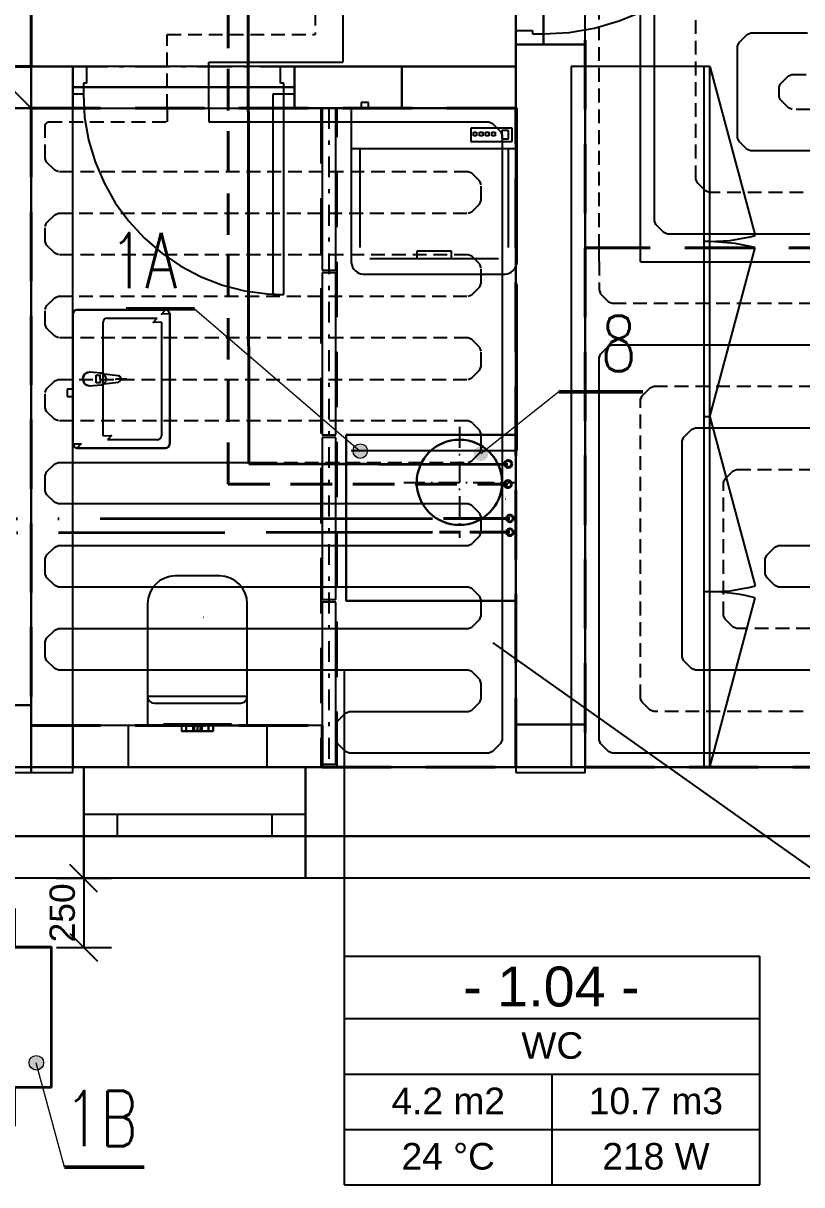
# Model space of a CAD drawing. Header units: millimetres. Extents: x 1046 to 74297, y 6145 to 54562.
# Drawn here: x 15368 to 18179, y 9010 to 13205 of the extents above; entities that cross this region are included whole.
import ezdxf

# ---------------------------------------------------------------- set-up
doc = ezdxf.new("R2010")
doc.units = ezdxf.units.MM
for name, pattern in [('__IARKOVAN__', [325, 200, -125]), ('ACAD_ISO06W100', [36, 24, -3, 0, -3, 0, -3, 0, -3]), ('ACAD_ISO11W100', [33, 12, -3, 12, -3, 0, -3]), ('BODKO__IARKOVAN___3MM', [5, 3, -1, 0, -1]), ('BODKO__IARKOVAN___M', [225, 125, -42.5, 15, -42.5]), ('BODKO__IARKOVAN___S', [175, 75, -42.5, 15, -42.5]), ('DASH', [75, 50, -25])]:
    doc.linetypes.add(name, pattern=pattern)
doc.layers.get('Defpoints').update_dxf_attribs({"color": 242})
for name, color, linetype in [('1__NP___MIESTNOSTIUK', 7, 'Continuous'), ('1__NP___ROZDE_OVA_E', 7, 'Continuous'), ('DILATA_N___K_RY', 7, 'Continuous'), ('DXF_LAYER', 1, 'Continuous'), ('koty1', 7, 'Continuous'), ('ODVODN__POTRUBIE___PODL__VYK_', 7, 'Continuous'), ('OKRAJOV__DILAT_CIA_PDL', 2, 'Continuous'), ('PODLAHOVKA', 7, 'Continuous'), ('PR_VODN__POTRUBIE___PODL__VYK_', 7, 'Continuous'), ('TABU_KY', 7, 'Continuous'), ('vyk-KOTY', 4, 'Continuous'), ('vyk-vratka-ZARIADENIE', 7, 'Continuous'), ('Z_NA_PRECHODOV_CH_POTRUB_', 7, 'Continuous')]:
    doc.layers.add(name, color=color, linetype=linetype)
for name, color, linetype, lineweight in [('PISMO-R', 6, 'Continuous', 9), ('ROZVOD', 1, 'Continuous', 50), ('vyk-privod-45', 240, 'Continuous', 40), ('vyk-tc-privod', 175, 'ACAD_ISO06W100', 40), ('vyk-tc-vratka', 30, 'ACAD_ISO11W100', 40), ('vyk-vratka_35°C', 132, 'DASH', 40)]:
    doc.layers.add(name, color=color, linetype=linetype, lineweight=lineweight)
doc.styles.add('ARIAL', font='arial.ttf')
doc.styles.add('ISOCPEUR_4', font='isocpeur.ttf', dxfattribs={"height": 100})
doc.styles.add('TEXT125', font='romans.shx', dxfattribs={"width": 0.8, "height": 100})
doc.dimstyles.new('CS_Priebežná_-_2_0_mm__stavbárska_čiarka_čERVENA', dxfattribs={"dimscale": 304.8, "dimtxt": 99.598118, "dimasz": 0.328084, "dimexe": 0.328084, "dimexo": 0.0625, "dimgap": 0, "dimtad": 1, "dimdec": 0, "dimrnd": 5, "dimzin": 0, "dimdsep": 46, "dimtxsty": 'ISOCPEUR_4', "dimblk1": 'OBLIQUE', "dimblk2": 'OBLIQUE', "dimsah": 1, "dimcen": 0.09, "dimazin": 0, "dimtfac": 1, "dimtdec": 4, "dimtix": 1, "dimtmove": 0, "dimatfit": 3, "dimfxl": 0.328084, "dimfxlon": 1, "dimtvp": 1, "dimtolj": 1, "dimtzin": 0, "dimarcsym": 2})

# ---------------------------------------------------------------- blocks, each defined once
blk = doc.blocks.new('N25')
at = {"layer": 'vyk-vratka-ZARIADENIE', "lineweight": 30}
blk.add_circle((42084.5, 49599.4), 154, dxfattribs=at)
blk.add_circle((42084.5, 49599.4), 154, dxfattribs=at)
blk = doc.blocks.new('wsrt')
at = {"lineweight": 30}
for p, q in [((10236.6, 1668.4), (10236.6, 1806.4)), ((10236.6, 1806.4), (10349.1, 1806.4)), ((10349.1, 1806.4), (10349.1, 1665.4)), ((11079.6, 1806.4), (10967.1, 1806.4)), ((10967.1, 1806.4), (10967.1, 1665.4)), ((11079.6, 1668.4), (11079.6, 1806.4)), ((10905.5, 1715.4), (10880.5, 1715.4)), ((10880.5, 1715.4), (10880.5, 1665.4)), ((10905.5, 1665.4), (10905.5, 1715.4)), ((10950.7, 1715.4), (10925.7, 1715.4)), ((10925.7, 1715.4), (10925.7, 1665.4)), ((10950.7, 1665.4), (10950.7, 1715.4)), ((10103.6, 1667.4), (11212.6, 1667.4)), ((10103.6, 1159.4), (10103.6, 1667.4)), ((10103.6, 1665.4), (11212.6, 1665.4)), ((10105.6, 1159.4), (10105.6, 1667.4)), ((11210.6, 1667.4), (11210.6, 1159.4)), ((11212.6, 1667.4), (11212.6, 1159.4)), ((11212.6, 1161.4), (10103.6, 1161.4)), ((11212.6, 1159.4), (10103.6, 1159.4)), ((10236.6, 1158.4), (10236.6, 1020.4)), ((10349.1, 1020.4), (10349.1, 1161.4)), ((10967.1, 1020.4), (10967.1, 1161.4)), ((11079.6, 1158.4), (11079.6, 1020.4)), ((10236.6, 1020.4), (10349.1, 1020.4)), ((11079.6, 1020.4), (10967.1, 1020.4))]:
    blk.add_line(p, q, dxfattribs=at)
blk = doc.blocks.new('_Oblique')
at = {"layer": 'koty1', "color": 0, "lineweight": -2}
blk.add_line((-0.5, -0.5), (0.5, 0.5), dxfattribs=at)
blk = doc.blocks.new('*D8')
at = {"layer": 'Defpoints', "color": 0, "transparency": 16777216}
for p in [(15468.5, 10117.3), (15468.5, 9867.3), (15586.4, 9867.3)]:
    blk.add_point(p, dxfattribs=at)
at = {"layer": 'vyk-KOTY', "color": 0, "lineweight": -2, "transparency": 16777216}
for p, q in [((15487.5, 10117.3), (15686.4, 10117.3)), ((15586.4, 10117.3), (15586.4, 9867.3)), ((15487.5, 9867.3), (15686.4, 9867.3))]:
    blk.add_line(p, q, dxfattribs=at)
at = {"layer": 'vyk-KOTY', "color": 0, "lineweight": -2, "transparency": 16777216, "xscale": 100, "yscale": 100, "zscale": 100}
for p, rotation in [((15586.4, 10117.3), 90), ((15586.4, 9867.3), 270)]:
    blk.add_blockref('_Oblique', p, dxfattribs=dict(at, rotation=rotation))
at = {"layer": 'vyk-KOTY', "color": 0, "transparency": 16777216, "insert": (15509.2, 9992.3), "char_height": 91.44, "attachment_point": 5, "rotation": 90, "style": 'ARIAL'}
blk.add_mtext('\\A1;250', dxfattribs=at)

msp = doc.modelspace()

# ---------------------------------------------------------------- hatches: boundary and pattern name
at = {"layer": 'PISMO-R'}
h = msp.add_hatch(color=0, dxfattribs=at)
h.dxf.hatch_style = 1
h.paths.add_polyline_path([(16593.1, 11684.9, -0.32408), (16611.1, 11660, -0.414214), (16584.9, 11633.7), (16584.9, 11660)])
h.paths.add_polyline_path([(16593.1, 11684.9), (16584.9, 11660), (16558.6, 11660, -0.510482)])
h.paths.add_polyline_path([(16558.6, 11660), (16584.9, 11660), (16584.9, 11633.7, -0.414214)])
h = msp.add_hatch(color=0, dxfattribs=at)
h.dxf.hatch_style = 1
h.paths.add_polyline_path([(16593.1, 11684.9, -0.32408), (16611.1, 11660, -0.414214), (16584.9, 11633.7), (16584.9, 11660)])
h.paths.add_polyline_path([(16593.1, 11684.9), (16584.9, 11660), (16558.6, 11660, -0.510482)])
h.paths.add_polyline_path([(16558.6, 11660), (16584.9, 11660), (16584.9, 11633.7, -0.414214)])
h = msp.add_hatch(color=0, dxfattribs=at)
h.dxf.hatch_style = 1
h.paths.add_polyline_path([(17012.4, 11625.8, -0.32408), (16994.4, 11650.7, -0.414214), (17020.6, 11677), (17020.6, 11650.7)])
h.paths.add_polyline_path([(17012.4, 11625.8), (17020.6, 11650.7), (17046.9, 11650.7, -0.510482)])
h.paths.add_polyline_path([(17046.9, 11650.7), (17020.6, 11650.7), (17020.6, 11677, -0.414214)])
h = msp.add_hatch(color=0, dxfattribs=at)
h.dxf.hatch_style = 1
h.paths.add_polyline_path([(15440, 9459.2, 0.32408), (15415.1, 9477.3, 0.414214), (15388.8, 9451), (15415.1, 9451)])
h.paths.add_polyline_path([(15440, 9459.2), (15415.1, 9451), (15415.1, 9424.8, 0.510482)])
h.paths.add_polyline_path([(15415.1, 9424.8), (15415.1, 9451), (15388.8, 9451, 0.414214)])
h = msp.add_hatch(color=0, dxfattribs=at)
h.dxf.hatch_style = 1
h.paths.add_polyline_path([(15440, 9459.2, 0.32408), (15415.1, 9477.3, 0.414214), (15388.8, 9451), (15415.1, 9451)])
h.paths.add_polyline_path([(15440, 9459.2), (15415.1, 9451), (15415.1, 9424.8, 0.510482)])
h.paths.add_polyline_path([(15415.1, 9424.8), (15415.1, 9451), (15388.8, 9451, 0.414214)])

# ---------------------------------------------------------------- linework, layer by layer
at = {"linetype": 'BODKO__IARKOVAN___3MM', "ltscale": 25}
for p, q in [((16942.7, 11747.2), (16942.7, 11347.2)), ((16742.7, 11547.2), (17142.7, 11547.2))]:
    msp.add_line(p, q, dxfattribs=at)
for p, q in [((17146.9, 11119.1), (17064.3, 11119.1)), ((16527.9, 9836.3), (16527.9, 10869.1))]:
    msp.add_line(p, q)
at = {"lineweight": 30}
msp.add_lwpolyline([(16534.3, 11719.1), (17146.9, 11719.1), (17146.9, 11119.1), (16534.3, 11119.1)], close=True, dxfattribs=at)
at = {"layer": '1__NP___MIESTNOSTIUK'}
for p, q in [((16527.9, 9610.3), (16527.9, 9836.3)), ((16527.9, 9836.3), (18027.9, 9836.3)), ((18027.9, 9610.3), (18027.9, 9836.3)), ((16527.9, 9410.3), (16527.9, 9610.3)), ((16527.9, 9610.3), (18027.9, 9610.3)), ((16527.9, 9610.3), (18027.9, 9610.3)), ((18027.9, 9410.3), (18027.9, 9610.3)), ((16527.9, 9210.3), (16527.9, 9410.3)), ((16527.9, 9410.3), (18027.9, 9410.3)), ((16527.9, 9410.3), (18027.9, 9410.3)), ((17277.9, 9210.3), (17277.9, 9410.3)), ((18027.9, 9210.3), (18027.9, 9410.3)), ((16527.9, 9010.3), (16527.9, 9210.3)), ((16527.9, 9210.3), (18027.9, 9210.3)), ((17277.9, 9010.3), (17277.9, 9210.3)), ((18027.9, 9010.3), (18027.9, 9210.3)), ((16527.9, 9010.3), (18027.9, 9010.3))]:
    msp.add_line(p, q, dxfattribs=at)
at = {"layer": '1__NP___ROZDE_OVA_E', "color": 172, "linetype": 'DASH'}
for p, q in [((17107.9, 11487.2), (17108.9, 11487.2)), ((16017.9, 11059.9), (16018.9, 11059.9)), ((16257.8, 11060.4), (16258.8, 11060.4)), ((16257.8, 11060.4), (16258.8, 11060.4))]:
    msp.add_line(p, q, dxfattribs=at)
at = {"layer": '1__NP___ROZDE_OVA_E', "color": 92}
for p, q in [((16316.8, 11119.4), (16316.8, 11119.4)), ((16388.8, 11119.4), (16388.8, 11119.4))]:
    msp.add_line(p, q, dxfattribs=at)
at = {"layer": '1__NP___ROZDE_OVA_E', "color": 12}
msp.add_line((16257.8, 11080.4), (16258.8, 11080.4), dxfattribs=at)
msp.add_line((16257.8, 11080.4), (16258.8, 11080.4), dxfattribs=at)
at = {"layer": 'DILATA_N___K_RY', "color": 116, "linetype": 'DASH', "lineweight": 40, "ltscale": 5, "true_color": 0x136734}
msp.add_line((21756.9, 12394.1), (17396.9, 12394.1), dxfattribs=at)
at = {"layer": 'DXF_LAYER', "color": 252, "linetype": 'Continuous'}
for p, q in [((15396.9, 14419.1), (15396.9, 13049.1)), ((15396.9, 13049.1), (15396.9, 14269.1)), ((17146.9, 14029.1), (17146.9, 13129.1)), ((17246.9, 14029.1), (17246.9, 13129.1)), ((17246.9, 13129.1), (17246.9, 14029.1)), ((17396.9, 13129.1), (17396.9, 14029.1)), ((17146.9, 13179.1), (17206.9, 13179.1)), ((17146.9, 13129.1), (17146.9, 13179.1)), ((17206.9, 13179.1), (17206.9, 13167.1)), ((17206.9, 13167.1), (17246.9, 13167.1)), ((17246.9, 13167.1), (17246.9, 13129.1)), ((17146.9, 13049.1), (17146.9, 13129.1)), ((17146.9, 13129.1), (17246.9, 13129.1)), ((17396.9, 13129.1), (17146.9, 13129.1)), ((17146.9, 13129.1), (17146.9, 10672.7)), ((17146.9, 13129.1), (17396.9, 13129.1)), ((17146.9, 13129.1), (17246.9, 13129.1)), ((17146.9, 13129.1), (17146.9, 10672.7)), ((17246.9, 13129.1), (17146.9, 13129.1)), ((17146.9, 13129.1), (17246.9, 13129.1)), ((17146.9, 13129.1), (17246.9, 13129.1)), ((17246.9, 13129.1), (17396.9, 13129.1)), ((17246.9, 13129.1), (17396.9, 13129.1)), ((17246.9, 13129.1), (17396.9, 13129.1)), ((17396.9, 13129.1), (17396.9, 10519.1)), ((17396.9, 10672.7), (17396.9, 13129.1)), ((17396.9, 10672.7), (17396.9, 13129.1)), ((15246.9, 13049.1), (15396.9, 13049.1)), ((15396.9, 12899.1), (15246.9, 13049.1)), ((15396.9, 13049.1), (15246.9, 13049.1)), ((15246.9, 13049.1), (15396.9, 12899.1)), ((15546.9, 13049.1), (15246.9, 13049.1)), ((15396.9, 13049.1), (15546.9, 13049.1)), ((15546.9, 13049.1), (15396.9, 13049.1)), ((15396.9, 13049.1), (15396.9, 12899.1)), ((15396.9, 12899.1), (15396.9, 13049.1)), ((15546.9, 13049.1), (15546.9, 12974.1)), ((15546.9, 12899.1), (15546.9, 13049.1)), ((16346.9, 13049.1), (15546.9, 13049.1)), ((15546.9, 13049.1), (15546.9, 12899.1)), ((15546.9, 13049.1), (15546.9, 12949.1)), ((15546.9, 12949.1), (15546.9, 13049.1)), ((15546.9, 13049.1), (15596.9, 13049.1)), ((15546.9, 13049.1), (15546.9, 12949.1)), ((15546.9, 13049.1), (15546.9, 12949.1)), ((15596.9, 13049.1), (15596.9, 12989.1)), ((16296.9, 12989.1), (16296.9, 13049.1)), ((16296.9, 13049.1), (16346.9, 13049.1)), ((16346.9, 13049.1), (16346.9, 12899.1)), ((16734.7, 13049.1), (16346.9, 13049.1)), ((16346.9, 12899.1), (16346.9, 13049.1)), ((16346.9, 13049.1), (16346.9, 12949.1)), ((16734.7, 13049.1), (16346.9, 13049.1)), ((16346.9, 13049.1), (16346.9, 12949.1)), ((16346.9, 13049.1), (16346.9, 12949.1)), ((16346.9, 13049.1), (16346.9, 12949.1)), ((16347.5, 12974.1), (16347.5, 13049.1)), ((16347.5, 13049.1), (17146.9, 13049.1)), ((16734.7, 12899.1), (16734.7, 13049.1)), ((17146.9, 13049.1), (16734.7, 13049.1)), ((16734.7, 13049.1), (16734.7, 12899.1)), ((17146.9, 13049.1), (16734.7, 13049.1)), ((17146.9, 12899.1), (17146.9, 13049.1)), ((17146.9, 12899.1), (17146.9, 13049.1)), ((17846.9, 13049.1), (17346.9, 13049.1)), ((17346.9, 13049.1), (17346.9, 10519.1)), ((17846.9, 13049.1), (17346.9, 13049.1)), ((17346.9, 13049.1), (17346.9, 10519.1)), ((17826.9, 10519.1), (17826.9, 13049.1)), ((17846.9, 10519.1), (17846.9, 13049.1)), ((17846.9, 10519.1), (17846.9, 13049.1)), ((17846.9, 13049.1), (18010.6, 12438.2)), ((15546.9, 12974.1), (16347.5, 12974.1)), ((16346.9, 12974.1), (15546.9, 12974.1)), ((15546.9, 12974.1), (15546.9, 12899.1)), ((15596.9, 12989.1), (15584.9, 12989.1)), ((15584.9, 12989.1), (15584.9, 12949.1)), ((16308.9, 12989.1), (16296.9, 12989.1)), ((16308.9, 12949.1), (16308.9, 12989.1)), ((16346.9, 12899.1), (16346.9, 12974.1)), ((15546.9, 12949.1), (15546.9, 12899.1)), ((15584.9, 12949.1), (15546.9, 12949.1)), ((15546.9, 12949.1), (15546.9, 12899.1)), ((16308.9, 12949.1), (16268.9, 12949.1)), ((16268.9, 12949.1), (16268.9, 12225.1)), ((16346.9, 12949.1), (16308.9, 12949.1)), ((16308.9, 12225.1), (16308.9, 12949.1)), ((16346.9, 12949.1), (16346.9, 12899.1)), ((16346.9, 12949.1), (16346.9, 12899.1)), ((15246.9, 12899.1), (15396.9, 12899.1)), ((15396.9, 12899.1), (15246.9, 12899.1)), ((15396.9, 12899.1), (15396.9, 10519.1)), ((15546.9, 12899.1), (15396.9, 12899.1)), ((15396.9, 12899.1), (15396.9, 10519.1)), ((15546.9, 12899.1), (15396.9, 12899.1)), ((15546.9, 12899.1), (15396.9, 12899.1)), ((15396.9, 12899.1), (15396.9, 10519.1)), ((15396.9, 12899.1), (15546.9, 12899.1)), ((15396.9, 12899.1), (15546.9, 12899.1)), ((15396.9, 10742.5), (15396.9, 12899.1)), ((15396.9, 10742.5), (15396.9, 12899.1)), ((15546.9, 10519.1), (15546.9, 12899.1)), ((15546.9, 10669.1), (15546.9, 12899.1)), ((15546.9, 12899.1), (16346.9, 12899.1)), ((17146.9, 12899.1), (16346.9, 12899.1)), ((16346.9, 12899.1), (16734.7, 12899.1)), ((16346.9, 12899.1), (16734.7, 12899.1)), ((16446.9, 12899.1), (16446.9, 12314.1)), ((16496.9, 12899.1), (16446.9, 12899.1)), ((16446.9, 12899.1), (16446.9, 12314.1)), ((16496.9, 12899.1), (16446.9, 12899.1)), ((16496.9, 12314.1), (16496.9, 12899.1)), ((16496.9, 12314.1), (16496.9, 12899.1)), ((17151.5, 12899.1), (16551.5, 12899.1)), ((16551.5, 12899.1), (16551.5, 12349.9)), ((17151.5, 12899.1), (16551.5, 12899.1)), ((16551.5, 12899.1), (16551.5, 12349.9)), ((16615, 12919.1), (16588, 12919.1)), ((16588, 12919.1), (16588, 12899.1)), ((16615, 12919.1), (16588, 12919.1)), ((16588, 12919.1), (16588, 12899.1)), ((16615, 12919.1), (16588, 12919.1)), ((16588, 12919.1), (16588, 12899.1)), ((16615, 12919.1), (16588, 12919.1)), ((16588, 12919.1), (16588, 12899.1)), ((16588, 12899.1), (16615, 12899.1)), ((16588, 12899.1), (16615, 12899.1)), ((16588, 12899.1), (16615, 12899.1)), ((16588, 12899.1), (16615, 12899.1)), ((16615, 12899.1), (16615, 12919.1)), ((16615, 12899.1), (16615, 12919.1)), ((16615, 12899.1), (16615, 12919.1)), ((16615, 12899.1), (16615, 12919.1)), ((16734.7, 12899.1), (17146.9, 12899.1)), ((16734.7, 12899.1), (17146.9, 12899.1)), ((17146.9, 10519.1), (17146.9, 12899.1)), ((17151.5, 12349.9), (17151.5, 12899.1)), ((17151.5, 12349.9), (17151.5, 12899.1)), ((17132.7, 12826.5), (16983.6, 12826.5)), ((16983.6, 12826.5), (16983.6, 12777.7)), ((16993.2, 12812.1), (17005.1, 12812.1)), ((16993.2, 12799.2), (16993.2, 12812.1)), ((17005.1, 12799.2), (16993.2, 12799.2)), ((17005.1, 12812.1), (17005.1, 12799.2)), ((17015.4, 12812.1), (17027.3, 12812.1)), ((17015.4, 12799.2), (17015.4, 12812.1)), ((17027.3, 12799.2), (17015.4, 12799.2)), ((17027.3, 12812.1), (17027.3, 12799.2)), ((17036.8, 12812.1), (17048.6, 12812.1)), ((17036.8, 12799.2), (17036.8, 12812.1)), ((17048.6, 12799.2), (17036.8, 12799.2)), ((17048.6, 12812.1), (17048.6, 12799.2)), ((17059.7, 12812.1), (17071.6, 12812.1)), ((17059.7, 12799.2), (17059.7, 12812.1)), ((17071.6, 12799.2), (17059.7, 12799.2)), ((17071.6, 12812.1), (17071.6, 12799.2)), ((17120.4, 12817.9), (17095.7, 12817.9)), ((17095.7, 12817.9), (17095.7, 12787.7)), ((17120.4, 12787.7), (17120.4, 12817.9)), ((17132.7, 12777.7), (17132.7, 12826.5)), ((16983.6, 12777.7), (17132.7, 12777.7)), ((17095.7, 12787.7), (17120.4, 12787.7)), ((16554.9, 12752.4), (17148.8, 12752.4)), ((16584.3, 12395.4), (16584.3, 12752.4)), ((17118.7, 12752.4), (17118.7, 12395.4)), ((16789.7, 12354.8), (16789.7, 12382.8)), ((16789.7, 12382.8), (16851.5, 12382.8)), ((16851.5, 12382.8), (16913.3, 12382.8)), ((16913.3, 12382.8), (16913.3, 12354.8)), ((17846.9, 12416.6), (17826.9, 12416.6)), ((17846.9, 11784.1), (18010.6, 12395.1)), ((16551.5, 12349.9), (16552.1, 12341)), ((16551.5, 12349.9), (16552.1, 12341)), ((16552.1, 12341), (16554.1, 12332.5)), ((16552.1, 12341), (16554.1, 12332.5)), ((17083.9, 12354.8), (16619.1, 12354.8)), ((17148.9, 12332.5), (17150.8, 12341)), ((17148.9, 12332.5), (17150.8, 12341)), ((17150.8, 12341), (17151.5, 12349.9)), ((17150.8, 12341), (17151.5, 12349.9)), ((16446.9, 12314.1), (16496.9, 12314.1)), ((16446.9, 12314.1), (16496.9, 12314.1)), ((16446.9, 12304.1), (16446.9, 11719.1)), ((16496.9, 12304.1), (16446.9, 12304.1)), ((16446.9, 12304.1), (16446.9, 11719.1)), ((16496.9, 12304.1), (16446.9, 12304.1)), ((16496.9, 11719.1), (16496.9, 12304.1)), ((16496.9, 11719.1), (16496.9, 12304.1)), ((16554.1, 12332.5), (16557.3, 12324.5)), ((16554.1, 12332.5), (16557.3, 12324.5)), ((16557.3, 12324.5), (16561.6, 12317.3)), ((16557.3, 12324.5), (16561.6, 12317.3)), ((16561.6, 12317.3), (16567, 12311)), ((16561.6, 12317.3), (16567, 12311)), ((16567, 12311), (16573.2, 12305.9)), ((16567, 12311), (16573.2, 12305.9)), ((16573.2, 12305.9), (16580.1, 12302.2)), ((16573.2, 12305.9), (16580.1, 12302.2)), ((16580.1, 12302.2), (16587.4, 12299.9)), ((16580.1, 12302.2), (16587.4, 12299.9)), ((16587.4, 12299.9), (16595, 12299.1)), ((16587.4, 12299.9), (16595, 12299.1)), ((16595, 12299.1), (17108, 12299.1)), ((16595, 12299.1), (17108, 12299.1)), ((17108, 12299.1), (17115.6, 12299.9)), ((17108, 12299.1), (17115.6, 12299.9)), ((17115.6, 12299.9), (17122.9, 12302.2)), ((17115.6, 12299.9), (17122.9, 12302.2)), ((17122.9, 12302.2), (17129.7, 12305.9)), ((17122.9, 12302.2), (17129.7, 12305.9)), ((17129.7, 12305.9), (17135.9, 12311)), ((17129.7, 12305.9), (17135.9, 12311)), ((17135.9, 12311), (17141.3, 12317.3)), ((17135.9, 12311), (17141.3, 12317.3)), ((17141.3, 12317.3), (17145.7, 12324.5)), ((17141.3, 12317.3), (17145.7, 12324.5)), ((17145.7, 12324.5), (17148.9, 12332.5)), ((17145.7, 12324.5), (17148.9, 12332.5)), ((17151.5, 11661.8), (17151.5, 12261.8)), ((17151.5, 11661.8), (17151.5, 12261.8)), ((16268.9, 12225.1), (16308.9, 12225.1)), ((15551.3, 12166.3), (15546.9, 12155.7)), ((15561.9, 12170.7), (15551.3, 12166.3)), ((15881.9, 12170.7), (15561.9, 12170.7)), ((15561.9, 12170.7), (15561.9, 12170.7)), ((15561.9, 12170.7), (15881.9, 12170.7)), ((15892.5, 12166.3), (15881.9, 12170.7)), ((15881.9, 12170.7), (15881.9, 12170.7)), ((15896.9, 12155.7), (15892.5, 12166.3)), ((15546.9, 12155.7), (15546.9, 12155.7)), ((15546.9, 12155.7), (15546.9, 11685.7)), ((15546.9, 11685.7), (15546.9, 12155.7)), ((15656.9, 11715.7), (15656.9, 12125.7)), ((15671.9, 12140.7), (15851.9, 12140.7)), ((15866.9, 12125.7), (15866.9, 11715.7)), ((15896.9, 11685.7), (15896.9, 12155.7)), ((15896.9, 12155.7), (15896.9, 12155.7)), ((15896.9, 12155.7), (15896.9, 11685.7)), ((15589.2, 11938.4), (15581.9, 11920.7)), ((15581.9, 11920.7), (15589.2, 11903)), ((15606.9, 11945.7), (15589.2, 11938.4)), ((15648.9, 11941.7), (15606.9, 11945.7)), ((15606.9, 11945.7), (15606.9, 11945.7)), ((15648.9, 11941.7), (15606.9, 11945.7)), ((15631.8, 11934.3), (15646.7, 11934.3)), ((15631.8, 11907.1), (15631.8, 11934.3)), ((15658.4, 11938.4), (15648.9, 11941.7)), ((15648.9, 11941.7), (15648.9, 11941.7)), ((15711.3, 11931.8), (15658.4, 11938.4)), ((15658.4, 11938.4), (15658.4, 11938.4)), ((15711.3, 11931.8), (15658.4, 11938.4)), ((15718.3, 11928.1), (15711.3, 11931.8)), ((15711.3, 11931.8), (15711.3, 11931.8)), ((15721.1, 11920.7), (15718.3, 11928.1)), ((15718.3, 11913.3), (15721.1, 11920.7)), ((15546.9, 11884.2), (15526.9, 11884.2)), ((15526.9, 11884.2), (15526.9, 11857.2)), ((15546.9, 11884.2), (15526.9, 11884.2)), ((15526.9, 11884.2), (15526.9, 11857.2)), ((15546.9, 11884.2), (15526.9, 11884.2)), ((15526.9, 11884.2), (15526.9, 11857.2)), ((15546.9, 11884.2), (15526.9, 11884.2)), ((15526.9, 11884.2), (15526.9, 11857.2)), ((15546.9, 11857.2), (15546.9, 11884.2)), ((15546.9, 11857.2), (15546.9, 11884.2)), ((15546.9, 11857.2), (15546.9, 11884.2)), ((15546.9, 11857.2), (15546.9, 11884.2)), ((15589.2, 11903), (15606.9, 11895.7)), ((15606.9, 11895.7), (15648.9, 11899.7)), ((15606.9, 11895.7), (15648.9, 11899.7)), ((15606.9, 11895.7), (15606.9, 11895.7)), ((15646.7, 11907.1), (15631.8, 11907.1)), ((15648.9, 11899.7), (15658.4, 11902.9)), ((15648.9, 11899.7), (15648.9, 11899.7)), ((15658.4, 11902.9), (15711.3, 11909.6)), ((15658.4, 11902.9), (15711.3, 11909.6)), ((15658.4, 11902.9), (15658.4, 11902.9)), ((15711.3, 11909.6), (15718.3, 11913.3)), ((15711.3, 11909.6), (15711.3, 11909.6)), ((15526.9, 11857.2), (15546.9, 11857.2)), ((15526.9, 11857.2), (15546.9, 11857.2)), ((15526.9, 11857.2), (15546.9, 11857.2)), ((15526.9, 11857.2), (15546.9, 11857.2)), ((17846.9, 11784.1), (17826.9, 11784.1)), ((17846.9, 11784.1), (18010.6, 11173.2)), ((16446.9, 11719.1), (16496.9, 11719.1)), ((16446.9, 11719.1), (16496.9, 11719.1)), ((16446.9, 11709.1), (16446.9, 11124.1)), ((16496.9, 11709.1), (16446.9, 11709.1)), ((16446.9, 11709.1), (16446.9, 11124.1)), ((16496.9, 11709.1), (16446.9, 11709.1)), ((16496.9, 11124.1), (16496.9, 11709.1)), ((16496.9, 11124.1), (16496.9, 11709.1)), ((15546.9, 11685.7), (15546.9, 11685.7)), ((15546.9, 11685.7), (15551.3, 11675.1)), ((15551.3, 11675.1), (15561.9, 11670.7)), ((15561.9, 11670.7), (15561.9, 11670.7)), ((15561.9, 11670.7), (15881.9, 11670.7)), ((15881.9, 11670.7), (15561.9, 11670.7)), ((15851.9, 11700.7), (15671.9, 11700.7)), ((15881.9, 11670.7), (15892.5, 11675.1)), ((15881.9, 11670.7), (15881.9, 11670.7)), ((15892.5, 11675.1), (15896.9, 11685.7)), ((15896.9, 11685.7), (15896.9, 11685.7)), ((16551.5, 11661.8), (17151.5, 11661.8)), ((15878.6, 11201.5), (15861.3, 11192.3)), ((15878.6, 11201.5), (15861.3, 11192.3)), ((15897.4, 11207.2), (15878.6, 11201.5)), ((15897.4, 11207.2), (15878.6, 11201.5)), ((15916.9, 11209.1), (15897.4, 11207.2)), ((15916.9, 11209.1), (15897.4, 11207.2)), ((16076.9, 11209.1), (15916.9, 11209.1)), ((16076.9, 11209.1), (15916.9, 11209.1)), ((16096.4, 11207.2), (16076.9, 11209.1)), ((16096.4, 11207.2), (16076.9, 11209.1)), ((16115.2, 11201.5), (16096.4, 11207.2)), ((16115.2, 11201.5), (16096.4, 11207.2)), ((16132.5, 11192.3), (16115.2, 11201.5)), ((16132.5, 11192.3), (16115.2, 11201.5)), ((15833.8, 11164.7), (15824.5, 11147.4)), ((15833.8, 11164.7), (15824.5, 11147.4)), ((15846.2, 11179.8), (15833.8, 11164.7)), ((15846.2, 11179.8), (15833.8, 11164.7)), ((15861.3, 11192.3), (15846.2, 11179.8)), ((15861.3, 11192.3), (15846.2, 11179.8)), ((16147.6, 11179.8), (16132.5, 11192.3)), ((16147.6, 11179.8), (16132.5, 11192.3)), ((16160.1, 11164.7), (16147.6, 11179.8)), ((16160.1, 11164.7), (16147.6, 11179.8)), ((16169.3, 11147.4), (16160.1, 11164.7)), ((16169.3, 11147.4), (16160.1, 11164.7)), ((15818.8, 11128.6), (15816.9, 11109.1)), ((15818.8, 11128.6), (15816.9, 11109.1)), ((15824.5, 11147.4), (15818.8, 11128.6)), ((15824.5, 11147.4), (15818.8, 11128.6)), ((16175, 11128.6), (16169.3, 11147.4)), ((16175, 11128.6), (16169.3, 11147.4)), ((16176.9, 11109.1), (16175, 11128.6)), ((16176.9, 11109.1), (16175, 11128.6)), ((16446.9, 11124.1), (16496.9, 11124.1)), ((16446.9, 11124.1), (16496.9, 11124.1)), ((17846.9, 11151.6), (17826.9, 11151.6)), ((17846.9, 10519.1), (18010.6, 11130.1)), ((15816.9, 11109.1), (15816.9, 10669.1)), ((15816.9, 11109.1), (15816.9, 10669.1)), ((16176.9, 10669.1), (16176.9, 11109.1)), ((16176.9, 10669.1), (16176.9, 11109.1)), ((16446.9, 11114.1), (16446.9, 10529.1)), ((16496.9, 11114.1), (16446.9, 11114.1)), ((16446.9, 11114.1), (16446.9, 10529.1)), ((16496.9, 11114.1), (16446.9, 11114.1)), ((16496.9, 10529.1), (16496.9, 11114.1)), ((16496.9, 10529.1), (16496.9, 11114.1)), ((15246.9, 10742.5), (15396.9, 10742.5)), ((15396.9, 10742.5), (15246.9, 10742.5)), ((15396.9, 10519.1), (15396.9, 10742.5)), ((15396.9, 10519.1), (15396.9, 10742.5)), ((16176.9, 10774.1), (15816.9, 10774.1)), ((15841.9, 10749.1), (15996.9, 10749.1)), ((15996.9, 10749.1), (16151.9, 10749.1)), ((16446.9, 10669.1), (15546.9, 10669.1)), ((15546.9, 10669.1), (15546.9, 10519.1)), ((16446.9, 10669.1), (15546.9, 10669.1)), ((16246.9, 10669.1), (15746.9, 10669.1)), ((15746.9, 10669.1), (15746.9, 10519.1)), ((15816.9, 10669.1), (16176.9, 10669.1)), ((15816.9, 10669.1), (16176.9, 10669.1)), ((16119.9, 10674.1), (15873.9, 10674.1)), ((15873.9, 10674.1), (15873.9, 10669.1)), ((16119.9, 10674.1), (15873.9, 10674.1)), ((15873.9, 10674.1), (15873.9, 10669.1)), ((15873.9, 10669.1), (16119.9, 10669.1)), ((15873.9, 10669.1), (16119.9, 10669.1)), ((15956.6, 10669.1), (15939.9, 10669.1)), ((15939.9, 10669.1), (15939.9, 10649.1)), ((15956.6, 10669.1), (15939.9, 10669.1)), ((15939.9, 10669.1), (15939.9, 10649.1)), ((15980.9, 10669.1), (15956.6, 10669.1)), ((15956.6, 10669.1), (15956.6, 10649.1)), ((15956.6, 10649.1), (15956.6, 10669.1)), ((15980.9, 10669.1), (15956.6, 10669.1)), ((15985.6, 10669.1), (15980.9, 10669.1)), ((15980.9, 10669.1), (15980.9, 10649.1)), ((15980.9, 10649.1), (15980.9, 10669.1)), ((15985.6, 10669.1), (15980.9, 10669.1)), ((15980.9, 10669.1), (15980.9, 10649.1)), ((15996.9, 10669.1), (15985.6, 10669.1)), ((15985.6, 10669.1), (15985.6, 10649.1)), ((15985.6, 10649.1), (15985.6, 10669.1)), ((15996.9, 10669.1), (15985.6, 10669.1)), ((16008.2, 10669.1), (15996.9, 10669.1)), ((15996.9, 10669.1), (15996.9, 10649.1)), ((15996.9, 10649.1), (15996.9, 10669.1)), ((16008.2, 10669.1), (15996.9, 10669.1)), ((16012.9, 10669.1), (16008.2, 10669.1)), ((16008.2, 10669.1), (16008.2, 10649.1)), ((16008.2, 10649.1), (16008.2, 10669.1)), ((16012.9, 10669.1), (16008.2, 10669.1)), ((16012.9, 10649.1), (16012.9, 10669.1)), ((16037.2, 10669.1), (16012.9, 10669.1)), ((16012.9, 10669.1), (16012.9, 10649.1)), ((16012.9, 10669.1), (16012.9, 10649.1)), ((16037.2, 10669.1), (16012.9, 10669.1)), ((16053.9, 10669.1), (16037.2, 10669.1)), ((16037.2, 10669.1), (16037.2, 10649.1)), ((16037.2, 10649.1), (16037.2, 10669.1)), ((16053.9, 10669.1), (16037.2, 10669.1)), ((16053.9, 10649.1), (16053.9, 10669.1)), ((16053.9, 10669.1), (16053.9, 10649.1)), ((16119.9, 10669.1), (16119.9, 10674.1)), ((16119.9, 10669.1), (16119.9, 10674.1)), ((16246.9, 10669.1), (16246.9, 10519.1)), ((16446.9, 10519.1), (16446.9, 10669.1)), ((16446.9, 10519.1), (16446.9, 10669.1)), ((17146.9, 10672.7), (17396.9, 10672.7)), ((17396.9, 10672.7), (17146.9, 10672.7)), ((17146.9, 10672.7), (17146.9, 10519.1)), ((17146.9, 10672.7), (17146.9, 10519.1)), ((17396.9, 10519.1), (17396.9, 10672.7)), ((17396.9, 10519.1), (17396.9, 10672.7)), ((15939.9, 10649.1), (15956.6, 10649.1)), ((15956.6, 10649.1), (15939.9, 10649.1)), ((15956.6, 10649.1), (15980.9, 10649.1)), ((15980.9, 10649.1), (15956.6, 10649.1)), ((15980.9, 10649.1), (15985.6, 10649.1)), ((15985.6, 10649.1), (15980.9, 10649.1)), ((15985.6, 10649.1), (15996.9, 10649.1)), ((15996.9, 10649.1), (15985.6, 10649.1)), ((15996.9, 10649.1), (16008.2, 10649.1)), ((16008.2, 10649.1), (15996.9, 10649.1)), ((16008.2, 10649.1), (16012.9, 10649.1)), ((16012.9, 10649.1), (16008.2, 10649.1)), ((16012.9, 10649.1), (16037.2, 10649.1)), ((16037.2, 10649.1), (16012.9, 10649.1)), ((16037.2, 10649.1), (16053.9, 10649.1)), ((16053.9, 10649.1), (16037.2, 10649.1)), ((15586.9, 10519.1), (14246.9, 10519.1)), ((15586.9, 10519.1), (14246.9, 10519.1)), ((15396.9, 10519.1), (15246.9, 10519.1)), ((15246.9, 10519.1), (15396.9, 10519.1)), ((15246.9, 10499.1), (15396.9, 10499.1)), ((15546.9, 10519.1), (15396.9, 10519.1)), ((15396.9, 10519.1), (15396.9, 10499.1)), ((15396.9, 10519.1), (15546.9, 10519.1)), ((15396.9, 10519.1), (15396.9, 10499.1)), ((15396.9, 10519.1), (17146.9, 10519.1)), ((15396.9, 10499.1), (15396.9, 10519.1)), ((15396.9, 10499.1), (15396.9, 10519.1)), ((15396.9, 10499.1), (15546.9, 10499.1)), ((15546.9, 10499.1), (15546.9, 10519.1)), ((15546.9, 10499.1), (15546.9, 10519.1)), ((15546.9, 10519.1), (16446.9, 10519.1)), ((15546.9, 10519.1), (16446.9, 10519.1)), ((15586.9, 10269.1), (15586.9, 10519.1)), ((16386.9, 10519.1), (15586.9, 10519.1)), ((15586.9, 10519.1), (15586.9, 10119.1)), ((15586.9, 10349.1), (15586.9, 10519.1)), ((15586.9, 10519.1), (16386.9, 10519.1)), ((15586.9, 10349.1), (15586.9, 10519.1)), ((16246.9, 10519.1), (15746.9, 10519.1)), ((16386.9, 10519.1), (16386.9, 10269.1)), ((21756.9, 10519.1), (16386.9, 10519.1)), ((16386.9, 10119.1), (16386.9, 10519.1)), ((16386.9, 10349.1), (16386.9, 10519.1)), ((21756.9, 10519.1), (16386.9, 10519.1)), ((16386.9, 10349.1), (16386.9, 10519.1)), ((16446.9, 10529.1), (16496.9, 10529.1)), ((16446.9, 10529.1), (16496.9, 10529.1)), ((17396.9, 10519.1), (17146.9, 10519.1)), ((17146.9, 10519.1), (17146.9, 10499.1)), ((17146.9, 10519.1), (17396.9, 10519.1)), ((17146.9, 10519.1), (17146.9, 10499.1)), ((17396.9, 10519.1), (17146.9, 10519.1)), ((17146.9, 10499.1), (17396.9, 10499.1)), ((17346.9, 10519.1), (17846.9, 10519.1)), ((17346.9, 10519.1), (17846.9, 10519.1)), ((17396.9, 10519.1), (21756.9, 10519.1)), ((17396.9, 10499.1), (17396.9, 10519.1)), ((17396.9, 10499.1), (17396.9, 10519.1)), ((17846.9, 10519.1), (17826.9, 10519.1)), ((15586.9, 10269.1), (15586.9, 10349.1)), ((15586.9, 10349.1), (15706.9, 10349.1)), ((15586.9, 10269.1), (15586.9, 10349.1)), ((15586.9, 10269.1), (15586.9, 10349.1)), ((15706.9, 10349.1), (15706.9, 10269.1)), ((15706.9, 10349.1), (16266.9, 10349.1)), ((16266.9, 10269.1), (16266.9, 10349.1)), ((16266.9, 10349.1), (16386.9, 10349.1)), ((16386.9, 10269.1), (16386.9, 10349.1)), ((16386.9, 10269.1), (16386.9, 10349.1)), ((16386.9, 10269.1), (16386.9, 10349.1)), ((8606.9, 10269.1), (22006.9, 10269.1)), ((15586.9, 10269.1), (14246.9, 10269.1)), ((14246.9, 10269.1), (15586.9, 10269.1)), ((14246.9, 10269.1), (15586.9, 10269.1)), ((15586.9, 10119.1), (15586.9, 10269.1)), ((15586.9, 10119.1), (15586.9, 10269.1)), ((15706.9, 10269.1), (15586.9, 10269.1)), ((15586.9, 10119.1), (15586.9, 10269.1)), ((16266.9, 10269.1), (15706.9, 10269.1)), ((16386.9, 10269.1), (16266.9, 10269.1)), ((22006.9, 10269.1), (16386.9, 10269.1)), ((16386.9, 10269.1), (16386.9, 10119.1)), ((16386.9, 10269.1), (21756.9, 10269.1)), ((16386.9, 10269.1), (21756.9, 10269.1)), ((16386.9, 10119.1), (16386.9, 10269.1)), ((16386.9, 10119.1), (16386.9, 10269.1)), ((14246.9, 10119.1), (15586.9, 10119.1)), ((14246.9, 10119.1), (15586.9, 10119.1)), ((15586.9, 10119.1), (16386.9, 10119.1)), ((15586.9, 10119.1), (16386.9, 10119.1)), ((16386.9, 10119.1), (22006.9, 10119.1)), ((16386.9, 10119.1), (22156.9, 10119.1))]:
    msp.add_line(p, q, dxfattribs=at)
at = {"layer": 'DXF_LAYER', "color": 252, "linetype": 'BODKO__IARKOVAN___M'}
for p, q in [((17146.9, 13129.1), (17146.9, 14029.1)), ((17396.9, 13129.1), (17396.9, 14029.1)), ((15546.9, 13049.1), (16346.9, 13049.1)), ((15546.9, 12899.1), (16346.9, 12899.1)), ((15396.9, 10499.1), (15546.9, 10499.1))]:
    msp.add_line(p, q, dxfattribs=at)
at = {"layer": 'DXF_LAYER', "color": 252, "linetype": '__IARKOVAN__'}
for p, q in [((16441.9, 12899.1), (16441.9, 10519.1)), ((16501.9, 12899.1), (16441.9, 12899.1)), ((16501.9, 10519.1), (16501.9, 12899.1)), ((16441.9, 10519.1), (16501.9, 10519.1))]:
    msp.add_line(p, q, dxfattribs=at)
at = {"layer": 'DXF_LAYER', "color": 252, "linetype": 'BODKO__IARKOVAN___S'}
msp.add_line((16471.9, 12899.1), (16471.9, 10519.1), dxfattribs=at)
at = {"layer": 'DXF_LAYER', "color": 9, "linetype": 'Continuous'}
msp.add_line((16546.9, 11119.1), (17146.9, 11119.1), dxfattribs=at)
msp.add_line((16546.9, 11119.1), (17146.9, 11119.1), dxfattribs=at)
at = {"layer": 'DXF_LAYER', "color": 252, "linetype": 'Continuous'}
for points in [[(17246.9, 13167.1), (17339.5, 13172.4), (17339.5, 13172.4), (17431, 13188), (17520.1, 13213.7), (17605.8, 13249.4), (17686.9, 13294.4), (17762.4, 13348.3), (17831.4, 13410.3), (17893, 13479.7), (17946.4, 13555.6), (17990.9, 13637), (18026, 13722.9), (18051.2, 13812.2), (18066.3, 13903.8), (18070.9, 13991.1)], [(15584.9, 12949.1), (15589.6, 12866.4), (15589.6, 12866.4), (15603.8, 12784.8), (15627.2, 12705.3), (15659.5, 12629), (15700.3, 12556.9), (15749.1, 12490), (15805.2, 12429), (15868, 12374.9), (15936.4, 12328.3), (16009.8, 12289.8), (16087.1, 12259.9), (16167.3, 12239.1), (16249.3, 12227.6), (16308.9, 12225.1)], [(17846.9, 12416.6), (17920.4, 12420.9), (17920.4, 12420.9), (17992.8, 12433.7), (18010.6, 12438.2)], [(18010.6, 12395.1), (17938.5, 12410), (17938.5, 12410), (17865.3, 12416.4), (17846.9, 12416.6)], [(15896.9, 12155.7), (15866.9, 12154.9), (15881.9, 12170.7)], [(15866.9, 12125.7), (15836.9, 12124.9), (15851.9, 12140.7)], [(15646.7, 11907.1), (15645.9, 11934.3), (15646.7, 11934.3)], [(15658.4, 11938.4), (15646.4, 11941.8), (15648.9, 11941.7)], [(15658.4, 11902.9), (15666.4, 11912.5), (15666.4, 11912.5), (15667.6, 11924.9), (15661.6, 11935.8), (15658.4, 11938.4)], [(15742.4, 11920.7), (15702.4, 11919.6), (15702.4, 11919.6), (15742.4, 11920.7)], [(15648.9, 11899.7), (15660.4, 11904.4), (15658.4, 11902.9)], [(15656.9, 11715.7), (15686.9, 11716.5), (15671.9, 11700.7)], [(15546.9, 11685.7), (15576.9, 11686.5), (15561.9, 11670.7)], [(17846.9, 11151.6), (17920.4, 11155.9), (17920.4, 11155.9), (17992.8, 11168.7), (18010.6, 11173.2)], [(16151.9, 10749.1), (16166, 10753.5), (16166, 10753.5), (16175.2, 10765.1), (16176.9, 10774.1)]]:
    msp.add_lwpolyline(points, dxfattribs=at)
for centre, radius, start, end in [((15561.9, 12155.7), 15, 90, 180), ((15671.9, 12125.7), 15, 90, 180), ((15606.9, 11920.7), 25, 90, 270), ((15709.9, 11920.7), 11.2, 277.1389, 82.8611), ((15851.9, 11715.7), 15, 270, 0), ((15881.9, 11685.7), 15, 270, 0), ((17846.9, 10519.1), 632.5, 75, 90), ((15841.9, 10774.1), 25, 180, 270)]:
    msp.add_arc(centre, radius, start, end, dxfattribs=at)
at = {"layer": 'ODVODN__POTRUBIE___PODL__VYK_', "color": 172, "linetype": 'DASH'}
for p, q in [((17446.9, 12394.1), (17446.9, 13270.4)), ((16421.9, 13246.8), (16421.9, 13165.2)), ((15887.9, 12899.1), (15887.9, 13165.2)), ((15887.9, 13165.2), (16421.9, 13165.2)), ((15887.9, 12899.1), (15887.9, 12849.1)), ((17446.9, 12344.6), (17446.9, 12394.1))]:
    msp.add_line(p, q, dxfattribs=at)
for points in [[(15887.9, 13165.2), (15887.9, 13165.2), (15887.9, 13165.2), (15887.9, 13165.2), (15887.9, 13165.2), (15887.9, 13165.2)], [(16421.9, 13165.2), (16421.9, 13165.2), (16421.9, 13165.2), (16421.9, 13165.2), (16421.9, 13165.2), (16421.9, 13165.2)]]:
    msp.add_lwpolyline(points, dxfattribs=at)
at = {"layer": 'OKRAJOV__DILAT_CIA_PDL', "color": 116, "linetype": 'DASH', "lineweight": 40, "ltscale": 5, "true_color": 0x136734}
for points in [[(15246.9, 10519.1), (15246.9, 13049.1), (15396.9, 13049.1), (15396.9, 14269.1), (12446.9, 14269.1), (12446.9, 10519.1), (15246.9, 10519.1)], [(17396.9, 14269.1), (17396.9, 10519.1), (21756.9, 10519.1), (21756.9, 14269.1), (17396.9, 14269.1)], [(15396.9, 12899.1), (15396.9, 10669.1), (16446.9, 10669.1), (16446.9, 10519.1), (17146.9, 10519.1), (17146.9, 12899.1), (15396.9, 12899.1)]]:
    msp.add_lwpolyline(points, dxfattribs=at)
at = {"layer": 'PISMO-R', "color": 0}
for p, q in [((15986.5, 12173.4), (16584.9, 11660)), ((17301.5, 11874), (17020.6, 11650.7)), ((15517.4, 9074.1), (15415.1, 9451))]:
    msp.add_line(p, q, dxfattribs=at)
for centre in [(16584.9, 11660), (16584.9, 11660), (15415.1, 9451), (15415.1, 9451)]:
    msp.add_circle(centre, 26.2, dxfattribs=at)
at = {"layer": 'PODLAHOVKA', "color": 172, "linetype": 'DASH'}
for points in [[(21559.1, 12594.1), (17844.7, 12594.1), (17831.4, 12599.7), (17802.4, 12628.6), (17796.9, 12641.9), (17796.9, 13272.6), (17802.4, 13285.9), (17831.4, 13314.9), (17844.7, 13320.4), (18049.1, 13320.4), (18062.4, 13325.9), (18091.4, 13354.9), (18096.9, 13368.2), (18096.9, 13721.3), (18102.4, 13734.7), (18131.4, 13763.6), (18144.7, 13769.1), (21359.1, 13769.1)], [(21359.1, 12894.1), (18144.7, 12894.1), (18131.4, 12899.7), (18101.4, 12929.6), (18096.9, 12940.5), (18096.9, 12974), (18101.4, 12984.9), (18131.4, 13014.9), (18144.7, 13020.4), (18349.1, 13020.4)], [(16234.4, 11619.1), (16974.1, 11619.1), (16987.4, 11624.7), (17016.4, 11653.6), (17021.9, 11666.9), (17021.9, 11721.3), (17016.4, 11734.7), (16987.4, 11763.6), (16974.1, 11769.1), (15494.7, 11769.1), (15481.4, 11774.7), (15452.4, 11803.6), (15446.9, 11816.9), (15446.9, 11871.3), (15452.4, 11884.7), (15481.4, 11913.6), (15494.7, 11919.1), (16974.1, 11919.1), (16987.4, 11924.7), (17016.4, 11953.6), (17021.9, 11966.9), (17021.9, 12021.3), (17016.4, 12034.7), (16987.4, 12063.6), (16974.1, 12069.1), (15494.7, 12069.1), (15481.4, 12074.7), (15452.4, 12103.6), (15446.9, 12116.9), (15446.9, 12171.3), (15452.4, 12184.7), (15481.4, 12213.6), (15494.7, 12219.1), (16974.1, 12219.1), (16987.4, 12224.7), (17016.4, 12253.6), (17021.9, 12266.9), (17021.9, 12321.3), (17016.4, 12334.7), (16987.4, 12363.6), (16974.1, 12369.1), (15494.7, 12369.1), (15481.4, 12374.7), (15452.4, 12403.6), (15446.9, 12416.9), (15446.9, 12471.3), (15452.4, 12484.7), (15481.4, 12513.6), (15494.7, 12519.1), (16974.1, 12519.1), (16987.4, 12524.7), (17016.4, 12553.6), (17021.9, 12566.9), (17021.9, 12621.3), (17016.4, 12634.7), (16987.4, 12663.6), (16974.1, 12669.1), (15494.7, 12669.1), (15481.4, 12674.7), (15452.4, 12703.6), (15446.9, 12716.9), (15446.9, 12819.1), (15446.9, 12837.2), (15448.3, 12840.5), (15455.5, 12847.8), (15458.9, 12849.1), (15887.9, 12849.1)], [(17446.9, 12344.1), (17446.9, 12241.9), (17452.4, 12228.6), (17481.4, 12199.7), (17494.7, 12194.1), (21559.1, 12194.1)], [(21559.1, 10719.1), (17644.7, 10719.1), (17631.4, 10724.7), (17602.4, 10753.6), (17596.9, 10766.9), (17596.9, 11846.3), (17602.4, 11859.7), (17631.4, 11888.6), (17644.7, 11894.1), (21359.1, 11894.1)], [(21359.1, 11019.1), (17944.7, 11019.1), (17931.4, 11024.7), (17902.4, 11053.6), (17896.9, 11066.9), (17896.9, 11546.3), (17902.4, 11559.7), (17931.4, 11588.6), (17944.7, 11594.1), (21159.1, 11594.1)]]:
    msp.add_lwpolyline(points, dxfattribs=at)
at = {"layer": 'PODLAHOVKA', "color": 12}
for points in [[(21659.1, 12444.1), (17694.7, 12444.1), (17681.4, 12449.7), (17652.4, 12478.6), (17646.9, 12491.9), (17646.9, 13422.6)], [(21459.1, 12744.1), (17994.7, 12744.1), (17981.4, 12749.7), (17952.4, 12778.6), (17946.9, 12791.9), (17946.9, 13122.6), (17952.4, 13135.9), (17981.4, 13164.9), (17994.7, 13170.4), (18199.1, 13170.4)], [(16037.9, 12849.1), (17049.1, 12849.1), (17062.4, 12843.6), (17091.4, 12814.7), (17096.9, 12801.3), (17096.9, 10616.9), (17091.4, 10603.6), (17062.4, 10574.7), (17049.1, 10569.1), (16544.7, 10569.1), (16531.4, 10574.7), (16502.4, 10603.6), (16496.9, 10616.9), (16496.9, 10671.3), (16502.4, 10684.7), (16531.4, 10713.6), (16544.7, 10719.1), (16974.1, 10719.1), (16987.4, 10724.7), (17016.4, 10753.6), (17021.9, 10766.9), (17021.9, 10821.3), (17016.4, 10834.7), (16987.4, 10863.6), (16974.1, 10869.1), (15494.7, 10869.1), (15481.4, 10874.7), (15452.4, 10903.6), (15446.9, 10916.9), (15446.9, 10971.3), (15452.4, 10984.7), (15481.4, 11013.6), (15494.7, 11019.1), (16974.1, 11019.1), (16987.4, 11024.7), (17016.4, 11053.6), (17021.9, 11066.9), (17021.9, 11121.3), (17016.4, 11134.7), (16987.4, 11163.6), (16974.1, 11169.1), (15494.7, 11169.1), (15481.4, 11174.7), (15452.4, 11203.6), (15446.9, 11216.9), (15446.9, 11271.3), (15452.4, 11284.7), (15481.4, 11313.6), (15494.7, 11319.1), (16974.1, 11319.1), (16987.4, 11324.7), (17016.4, 11353.6), (17021.9, 11366.9), (17021.9, 11421.3), (17016.4, 11434.7), (16987.4, 11463.6), (16974.1, 11469.1), (15494.7, 11469.1), (15481.4, 11474.7), (15452.4, 11503.6), (15446.9, 11516.9), (15446.9, 11571.3), (15452.4, 11584.7), (15481.4, 11613.6), (15494.7, 11619.1), (16234.4, 11619.1)], [(17596.9, 12344.1), (21659.1, 12344.1)], [(21659.1, 10569.1), (17494.7, 10569.1), (17481.4, 10574.7), (17452.4, 10603.6), (17446.9, 10616.9), (17446.9, 11996.3), (17452.4, 12009.7), (17481.4, 12038.6), (17494.7, 12044.1), (21459.1, 12044.1)], [(21459.1, 10869.1), (17794.7, 10869.1), (17781.4, 10874.7), (17752.4, 10903.6), (17746.9, 10916.9), (17746.9, 11696.3), (17752.4, 11709.7), (17781.4, 11738.6), (17794.7, 11744.1), (21259.1, 11744.1)], [(21259.1, 11169.1), (18094.7, 11169.1), (18081.4, 11174.7), (18052.4, 11203.6), (18046.9, 11216.9), (18046.9, 11271.3), (18052.4, 11284.7), (18081.4, 11313.6), (18094.7, 11319.1), (19626.9, 11319.1)]]:
    msp.add_lwpolyline(points, dxfattribs=at)
at = {"layer": 'PR_VODN__POTRUBIE___PODL__VYK_', "color": 12}
for p, q in [((17596.9, 12394.1), (17596.9, 13420.4)), ((16521.9, 13246.8), (16521.9, 13065.2)), ((16037.9, 12899.1), (16037.9, 13065.2)), ((16037.9, 13065.2), (16521.9, 13065.2)), ((16037.9, 12899.1), (16037.9, 12849.1)), ((17596.9, 12344.1), (17596.9, 12394.1))]:
    msp.add_line(p, q, dxfattribs=at)
for points in [[(16037.9, 13065.2), (16037.9, 13065.2), (16037.9, 13065.2), (16037.9, 13065.2), (16037.9, 13065.2), (16037.9, 13065.2)], [(16521.9, 13065.2), (16521.9, 13065.2), (16521.9, 13065.2), (16521.9, 13065.2), (16521.9, 13065.2), (16521.9, 13065.2)]]:
    msp.add_lwpolyline(points, dxfattribs=at)
at = {"layer": 'ROZVOD', "color": 0}
for p, q in [((15739, 12173.4), (15986.5, 12173.4)), ((17301.5, 11874), (17604.9, 11874)), ((15804.3, 9074.1), (15517.4, 9074.1))]:
    msp.add_line(p, q, dxfattribs=at)
at = {"layer": 'TABU_KY', "color": 5}
msp.add_line((18475.4, 9967.2), (17064.9, 10968.1), dxfattribs=at)
at = {"layer": 'vyk-privod-45', "ltscale": 12}
for q in [(16175.1, 17285.1), (17117.9, 11611.7)]:
    msp.add_line((16182.5, 11613.5), q, dxfattribs=at)
at = {"layer": 'vyk-privod-45'}
msp.add_circle((17118.9, 11613.6), 12.7, dxfattribs=at)
at = {"layer": 'vyk-tc-privod', "ltscale": 50}
msp.add_line((16845.4, 11416.9), (14635.9, 11414.5), dxfattribs=at)
at = {"layer": 'vyk-tc-privod', "ltscale": 10}
msp.add_line((17125, 11416.9), (16870.4, 11416.9), dxfattribs=at)
msp.add_circle((17125, 11416.9), 12, dxfattribs=at)
at = {"layer": 'vyk-tc-vratka', "ltscale": 50}
msp.add_line((16845.4, 11366.9), (14685.8, 11364.6), dxfattribs=at)
at = {"layer": 'vyk-tc-vratka', "ltscale": 12}
msp.add_line((17125, 11366.9), (16870.4, 11366.9), dxfattribs=at)
msp.add_circle((17125, 11366.9), 12, dxfattribs=at)
at = {"layer": 'vyk-vratka_35°C', "ltscale": 3}
for q in [(16108.4, 17219.7), (17117.9, 11540.7)]:
    msp.add_line((16108.4, 11540.7), q, dxfattribs=at)
at = {"layer": 'vyk-vratka_35°C', "linetype": 'ByBlock'}
msp.add_circle((17117.9, 11540.7), 12.7, dxfattribs=at)
at = {"layer": 'Z_NA_PRECHODOV_CH_POTRUB_', "color": 2}
for p, q in [((17396.9, 12394.1), (17396.9, 12394.1)), ((17596.9, 12394.1), (17596.9, 12394.1))]:
    msp.add_line(p, q, dxfattribs=at)

# ---------------------------------------------------------------- block references
at = {"xscale": -1, "rotation": 3.901722385180051e-06}
msp.add_blockref('wsrt', (25574.1, 8201.9), dxfattribs=at)
at = {"layer": 'vyk-vratka-ZARIADENIE', "lineweight": 30, "xscale": -1}
msp.add_blockref('N25', (59027.3, -38052.2), dxfattribs=at)

# ---------------------------------------------------------------- texts
at = {"layer": '1__NP___MIESTNOSTIUK', "style": 'ARIAL'}
for s, height, p in [('- 1.04 -', 143.99, (16956.4, 9654.3)), ('WC', 95.99, (17166.4, 9465.3)), ('4.2 m2', 95.99, (16697.4, 9265.3)), ('10.7 m3', 95.99, (17409.9, 9265.3)), ('24 °C', 95.99, (16733.9, 9065.3)), ('218 W', 95.99, (17458.9, 9065.3))]:
    msp.add_text(s, height=height, dxfattribs=at).set_placement(p)
at = {"layer": 'ROZVOD', "color": 0, "style": 'TEXT125', "width": 0.75}
for s, p in [('1A', (15679.4, 12248.2)), ('8', (17453.6, 11948.8)), ('1B', (15517.4, 9149.4))]:
    msp.add_text(s, height=200, dxfattribs=at).set_placement(p)

# ---------------------------------------------------------------- dimensions: what is measured, and where the dimension line sits
at = {"layer": 'vyk-KOTY', "color": 0}
dim = msp.add_linear_dim(base=(15586.4, 9867.3), p1=(15468.5, 10117.3), p2=(15468.5, 9867.3), angle=90, dimstyle='CS_Priebežná_-_2_0_mm__stavbárska_čiarka_čERVENA', override={"dimtxt": 0.3, "dimgap": 0.1, "dimpost": '<>', "dimtxsty": 'ARIAL'}, dxfattribs=at)
dim.commit()
dim.dimension.update_dxf_attribs({"geometry": '*D8', "text_midpoint": (15586.4, 9992.3), "dimtype": 160})

doc.saveas('drawing.dxf')
